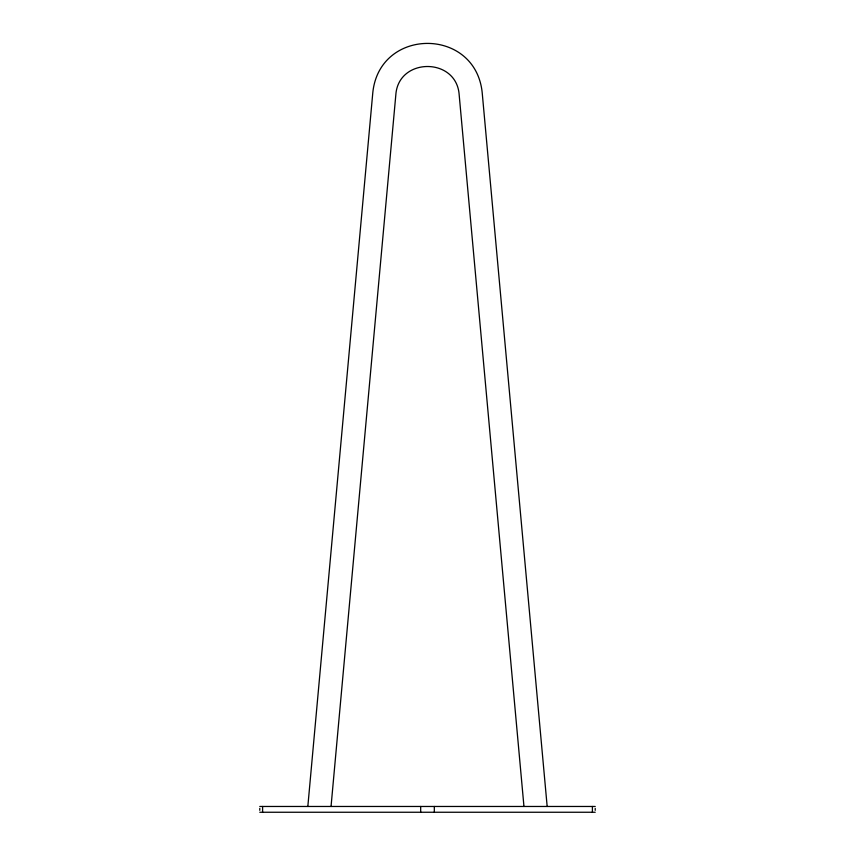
<?xml version="1.0" encoding="UTF-8"?>
<svg xmlns="http://www.w3.org/2000/svg" width="855" height="855" viewBox="0 0 855 855"><rect width="100%" height="100%" fill="white"/><g stroke="black" fill="none" stroke-linecap="round" stroke-linejoin="round"><path stroke-width="1.28" d="M307.832 806.468L372.801 92.693C379.502 26.986 475.498 26.986 482.199 92.693L547.168 806.468M331.045 806.468L395.833 94.798C398.377 57.082 456.623 57.082 459.167 94.798L523.955 806.468M259.781 806.468L595.219 806.468M259.781 812.25L595.219 812.25M595.219 808.392L595.219 810.326M592.397 806.468L592.397 812.25M434.319 806.468L434.319 812.25M420.681 806.468L420.681 812.25M262.603 806.468L262.603 812.25M259.781 808.392L259.781 810.326"/></g></svg>
